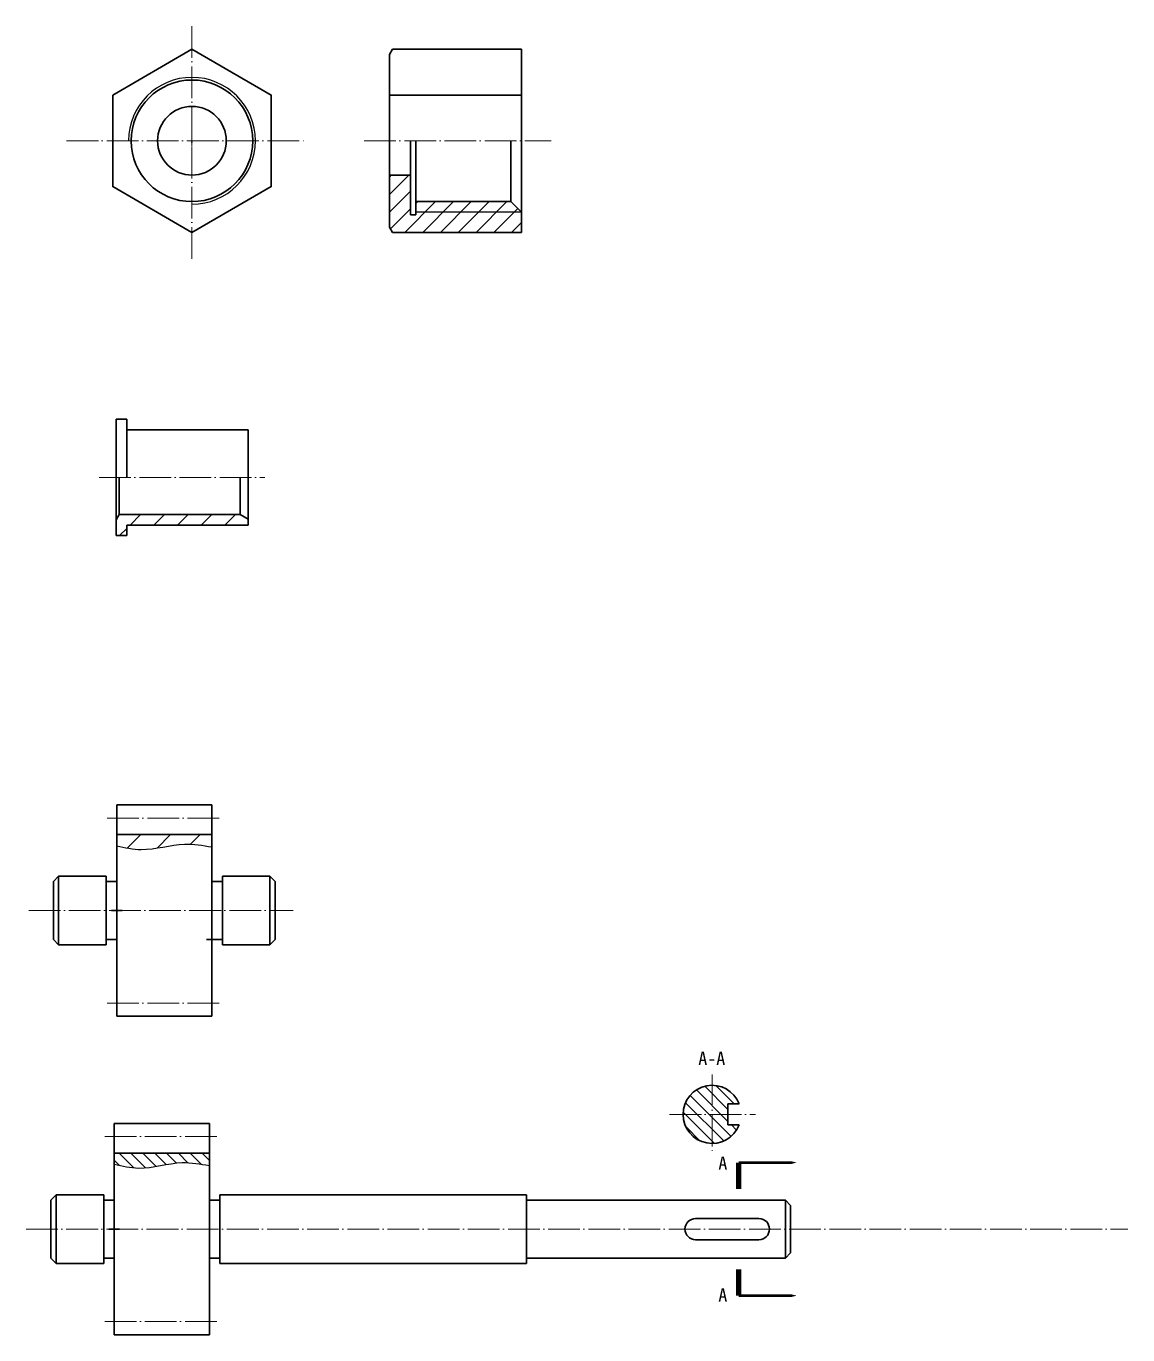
# Model space of a CAD drawing. Header units: millimetres. Extents: x 512 to 1107, y 1718 to 2100.
# Drawn here: x 898.4 to 1106.9, y 1802.1 to 2049.7 of the extents above; entities that cross this region are included whole.
import ezdxf

# ---------------------------------------------------------------- set-up
doc = ezdxf.new("R2010")
doc.units = ezdxf.units.MM
doc.header["$LTSCALE"] = 0.5
doc.header["$PDMODE"] = 2
doc.linetypes.add('ACAD_ISO04W100', pattern=[30, 24, -3, 0, -3])
doc.layers.get('0').update_dxf_attribs({"lineweight": 30})
doc.layers.add('图层1', color=10, linetype='ACAD_ISO04W100', lineweight=15)
doc.styles.get("Standard").update_dxf_attribs({"font": ''})
doc.styles.get('Standard').set_extended_font_data('SimSun')

msp = doc.modelspace()

# ---------------------------------------------------------------- hatches: boundary and pattern name
at = {"ltscale": 0.5}
h = msp.add_hatch(dxfattribs=at)
h.set_pattern_fill('ANSI31', color=256, scale=0.75)
h.paths.add_polyline_path([(990.149, 2016.497), (972.149, 2016.497), (972.149, 2014.497), (992.149, 2014.497)], flags=17)
h.paths.add_polyline_path([(992.149, 2013.997), (992.149, 2014.497), (972.149, 2014.497), (972.149, 2013.997), (971.149, 2013.997), (971.149, 2021.497), (967.149, 2021.497), (967.149, 2011.676), (967.726, 2010.676), (992.149, 2010.676)])
h = msp.add_hatch(dxfattribs=at)
h.set_pattern_fill('ANSI31', color=256)
h.paths.add_polyline_path([(940.438, 1956.434), (938.938, 1957.3), (916.015, 1957.3), (915.438, 1956.3), (915.438, 1953.3), (917.438, 1953.3), (917.438, 1955.3), (940.438, 1955.3)])
h = msp.add_hatch(dxfattribs=at)
h.set_pattern_fill('ANSI31', color=256, scale=1.25)
edge = h.paths.add_edge_path()
edge.add_line((933.561, 1896.723), (915.561, 1896.723))
edge.add_line((915.561, 1896.723), (915.561, 1894.618))
edge.add_spline(control_points=[(915.561, 1894.618), (917.101, 1894.272), (921.371, 1893.313), (927.379, 1895.464), (931.844, 1894.682), (933.561, 1894.381)], knot_values=[0, 0, 0, 0, 4.6785164, 12.9690777, 18.1478798, 18.1478798, 18.1478798, 18.1478798], degree=3, periodic=0)
edge.add_line((933.561, 1894.381), (933.561, 1896.723))
h = msp.add_hatch(dxfattribs=at)
h.set_pattern_fill('ANSI31', color=256, scale=0.5, angle=90)
h.paths.add_polyline_path([(1028.229, 1843.783), (1022.729, 1843.783, 0.4142136), (1028.229, 1838.283)])
h.paths.add_polyline_path([(1028.229, 1849.283, 0.4142136), (1022.729, 1843.783), (1028.229, 1843.783)])
h.paths.add_polyline_path([(1028.229, 1849.283), (1028.229, 1843.783), (1031.229, 1843.783), (1031.229, 1845.783), (1033.352, 1845.783, 0.3089604)])
h.paths.add_polyline_path([(1033.352, 1841.783), (1031.229, 1841.783), (1031.229, 1843.783), (1028.229, 1843.783), (1028.229, 1838.283, 0.3089604)])
edge = h.paths.add_edge_path()
edge.add_line((933.086, 1836.449), (915.086, 1836.449))
edge.add_line((915.086, 1836.449), (915.086, 1834.345))
edge.add_spline(control_points=[(915.086, 1834.345), (916.626, 1833.999), (920.895, 1833.039), (926.904, 1835.191), (931.369, 1834.408), (933.086, 1834.107)], knot_values=[0, 0, 0, 0, 4.6785164, 12.9690777, 18.1478798, 18.1478798, 18.1478798, 18.1478798], degree=3, periodic=0)
edge.add_line((933.086, 1834.107), (933.086, 1836.449))

# ---------------------------------------------------------------- linework, layer by layer
for p, q in [((967.149, 2044.317), (967.726, 2045.317)), ((967.726, 2045.317), (992.149, 2045.317)), ((992.149, 2045.317), (992.149, 2013.997)), ((992.149, 2045.317), (992.149, 2013.997)), ((967.149, 2044.317), (967.149, 2011.676)), ((967.149, 2036.657), (992.149, 2036.657)), ((971.149, 2027.997), (971.149, 2013.997)), ((972.149, 2027.997), (972.149, 2013.997)), ((990.149, 2016.497), (990.149, 2027.997)), ((967.149, 2021.497), (971.149, 2021.497)), ((972.149, 2016.497), (990.149, 2016.497)), ((990.149, 2016.497), (992.149, 2014.497)), ((971.149, 2013.997), (972.149, 2013.997)), ((992.149, 2013.997), (992.149, 2010.676)), ((967.149, 2011.676), (967.726, 2010.676)), ((967.726, 2010.676), (992.149, 2010.676)), ((917.438, 1975.3), (915.438, 1975.3)), ((915.438, 1975.3), (915.438, 1956.3)), ((917.438, 1964.3), (917.438, 1975.3)), ((940.438, 1973.3), (917.438, 1973.3)), ((940.438, 1973.3), (940.438, 1956.434)), ((916.015, 1957.3), (916.015, 1964.3)), ((938.938, 1957.3), (938.938, 1964.3)), ((915.438, 1956.3), (916.015, 1957.3)), ((915.438, 1956.3), (915.438, 1953.3)), ((916.015, 1957.3), (938.938, 1957.3)), ((938.938, 1957.3), (940.438, 1956.434)), ((940.438, 1955.3), (940.438, 1956.434)), ((917.438, 1953.3), (917.438, 1955.3)), ((917.438, 1955.3), (940.438, 1955.3)), ((915.438, 1953.3), (917.438, 1953.3)), ((915.561, 1902.348), (915.561, 1862.348)), ((933.561, 1902.348), (915.561, 1902.348)), ((933.561, 1862.348), (933.561, 1902.348)), ((915.561, 1896.723), (933.561, 1896.723)), ((904.561, 1888.848), (903.561, 1887.848)), ((903.561, 1876.848), (903.561, 1887.848)), ((904.561, 1888.848), (913.561, 1888.848)), ((904.561, 1888.848), (904.561, 1875.848)), ((913.561, 1888.848), (913.561, 1887.848)), ((913.561, 1887.848), (915.561, 1887.848)), ((913.561, 1887.848), (913.561, 1876.848)), ((935.561, 1887.848), (933.561, 1887.848)), ((944.561, 1888.848), (935.561, 1888.848)), ((935.561, 1888.848), (935.561, 1887.848)), ((935.561, 1887.848), (935.561, 1876.848)), ((944.561, 1888.848), (945.561, 1887.848)), ((944.561, 1888.848), (944.561, 1875.848)), ((945.561, 1876.848), (945.561, 1887.848)), ((903.561, 1876.848), (904.561, 1875.848)), ((913.561, 1875.848), (904.561, 1875.848)), ((915.561, 1876.848), (913.561, 1876.848)), ((913.561, 1876.848), (913.561, 1875.848)), ((933.561, 1876.848), (935.561, 1876.848)), ((935.561, 1876.848), (935.561, 1875.848)), ((935.561, 1875.848), (944.561, 1875.848)), ((945.561, 1876.848), (944.561, 1875.848)), ((915.561, 1862.348), (933.561, 1862.348)), ((1031.229, 1843.783), (1031.229, 1845.783)), ((1031.229, 1845.783), (1033.352, 1845.783)), ((1031.229, 1843.783), (1031.229, 1841.783)), ((915.086, 1842.074), (915.086, 1802.074)), ((933.086, 1842.074), (915.086, 1842.074)), ((933.086, 1802.074), (933.086, 1842.074)), ((1031.229, 1841.783), (1033.352, 1841.783)), ((915.086, 1836.449), (933.086, 1836.449)), ((904.086, 1828.574), (903.086, 1827.574)), ((903.086, 1816.574), (903.086, 1827.574)), ((904.086, 1828.574), (913.086, 1828.574)), ((904.086, 1828.574), (904.086, 1815.574)), ((913.086, 1828.574), (913.086, 1827.574)), ((913.086, 1827.574), (915.086, 1827.574)), ((913.086, 1827.574), (913.086, 1816.574)), ((935.086, 1827.574), (933.086, 1827.574)), ((935.086, 1828.574), (935.086, 1827.574)), ((935.086, 1828.574), (993.086, 1828.574)), ((935.086, 1827.574), (935.086, 1816.574)), ((993.086, 1828.574), (993.086, 1815.574)), ((1042.086, 1827.574), (993.086, 1827.574)), ((1042.086, 1827.574), (1043.086, 1826.574)), ((1042.086, 1827.574), (1042.086, 1816.574)), ((1043.086, 1826.574), (1043.086, 1817.574)), ((1037.086, 1824.074), (1025.086, 1824.074)), ((1025.086, 1820.074), (1037.086, 1820.074)), ((1043.086, 1817.574), (1042.086, 1816.574)), ((903.086, 1816.574), (904.086, 1815.574)), ((913.086, 1815.574), (904.086, 1815.574)), ((915.086, 1816.574), (913.086, 1816.574)), ((913.086, 1816.574), (913.086, 1815.574)), ((933.086, 1816.574), (935.086, 1816.574)), ((935.086, 1816.574), (935.086, 1815.574)), ((993.086, 1815.574), (935.086, 1815.574)), ((1042.086, 1816.574), (993.086, 1816.574)), ((915.086, 1802.074), (933.086, 1802.074))]:
    msp.add_line(p, q, dxfattribs=at)
msp.add_lwpolyline([(914.796, 2036.657), (914.796, 2019.336), (929.796, 2010.676), (944.796, 2019.336), (944.796, 2036.657), (929.796, 2045.317)], close=True, dxfattribs=at)
for points in [[(1033.228, 1834.664, 0.5, 0.5, 0), (1038.228, 1834.664, 3, 0, 0), (1044.228, 1834.664, 0, 0, 0)], [(1033.228, 1809.484, 0.5, 0.5, 0), (1038.228, 1809.484, 3, 0, 0), (1044.228, 1809.484, 0, 0, 0)]]:
    msp.add_lwpolyline(points, format="xyseb", dxfattribs=at)
at = {"ltscale": 0.5, "const_width": 1}
for points in [[(1033.228, 1829.664), (1033.228, 1834.664)], [(1033.228, 1814.484), (1033.228, 1809.484)]]:
    msp.add_lwpolyline(points, dxfattribs=at)
at = {"ltscale": 0.5}
for radius in [11.5, 6.5]:
    msp.add_circle((929.796, 2027.997), radius, dxfattribs=at)
for centre, radius, start, end in [((1028.229, 1843.783), 5.5, 21.32369, 338.67631), ((1025.086, 1822.074), 2, 90, 270), ((1037.086, 1822.074), 2, 270, 90)]:
    msp.add_arc(centre, radius, start, end, dxfattribs=at)
for p in [(915.561, 1882.348), (933.561, 1876.848), (933.561, 1876.848), (933.561, 1876.848), (915.086, 1822.074)]:
    msp.add_point(p, dxfattribs=at)
at = {"layer": 'Defpoints', "ltscale": 0.5}
msp.add_line((992.149, 2014.497), (972.149, 2014.497), dxfattribs=at)
msp.add_arc((929.796, 2027.997), 12, 270, 180, dxfattribs=at)
for points in [[(915.561, 1894.618), (920.185, 1893.905), (928.411, 1894.932), (933.561, 1894.381)], [(915.086, 1834.345), (919.709, 1833.631), (927.936, 1834.658), (933.086, 1834.107)]]:
    msp.add_spline(points, degree=3, dxfattribs=at)
at = {"layer": '图层1', "ltscale": 0.5}
for p, q in [((929.796, 2049.684), (929.796, 2005.195)), ((906.077, 2027.997), (951.305, 2027.997)), ((962.393, 2027.997), (997.749, 2027.997)), ((912.248, 1964.3), (943.592, 1964.3)), ((913.765, 1899.848), (935.305, 1899.848)), ((898.894, 1882.348), (948.94, 1882.348)), ((913.765, 1864.848), (935.305, 1864.848)), ((1028.229, 1851.336), (1028.229, 1836.652)), ((1020.189, 1843.783), (1036.446, 1843.783)), ((913.29, 1839.574), (934.83, 1839.574)), ((898.419, 1822.074), (1106.899, 1822.074)), ((913.29, 1804.574), (934.83, 1804.574))]:
    msp.add_line(p, q, dxfattribs=at)
msp.add_point((929.796, 2027.997), dxfattribs=at)

# ---------------------------------------------------------------- texts
at = {"ltscale": 0.5, "char_height": 2.5}
for s, width, insert, attachment_point in [('A-A', 10.94466, (1025.609, 1855.632), 1), ('A', 3.9822, (1029.405, 1835.808), 1), ('A', 3.9822, (1029.405, 1808.34), 7)]:
    msp.add_mtext_dynamic_manual_height_columns(s, width=width, gutter_width=12.5, heights=[0], dxfattribs=dict(at, insert=insert, attachment_point=attachment_point))

doc.saveas('drawing.dxf')
